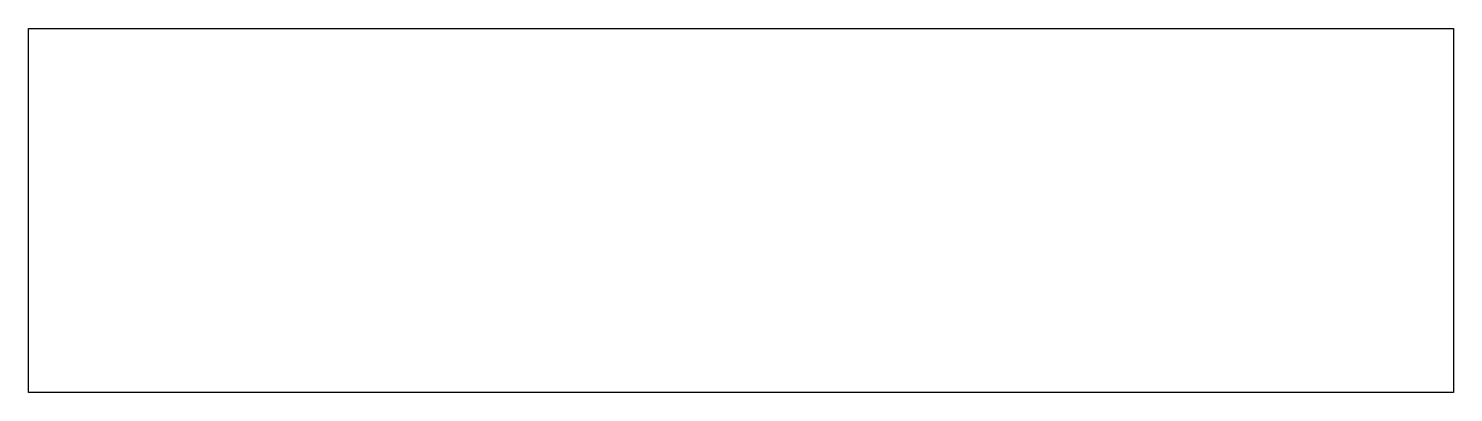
# Model space of a CAD drawing. Header units: millimetres. Extents: x 54 to 200, y -92 to -54.
import ezdxf

# ---------------------------------------------------------------- set-up
doc = ezdxf.new("R2010")
doc.units = ezdxf.units.MM
doc.layers.add('Display.Windows', color=9, linetype='CONTINUOUS', true_color=0xc2c2c2)

msp = doc.modelspace()

# ---------------------------------------------------------------- linework, layer by layer
at = {"layer": 'Display.Windows', "linetype": 'CONTINUOUS'}
for p, q in [((54.5, -54.5), (199.5, -54.5)), ((54.5, -91.5), (54.5, -54.5)), ((199.5, -54.5), (199.5, -91.5)), ((199.5, -91.5), (54.5, -91.5))]:
    msp.add_line(p, q, dxfattribs=at)

doc.saveas('drawing.dxf')
